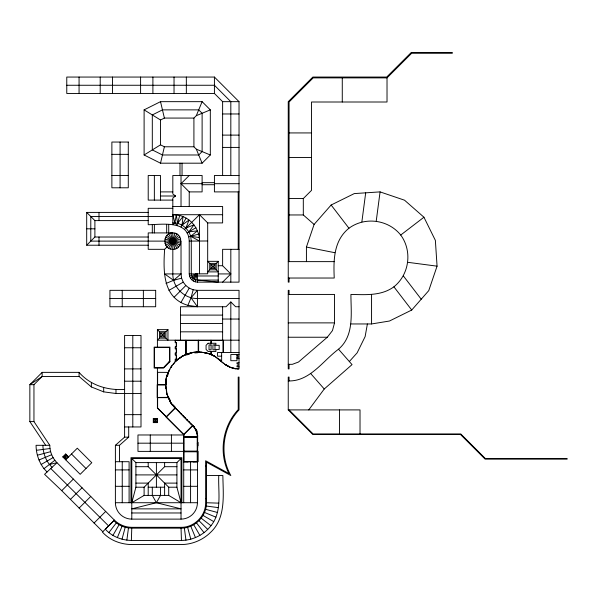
<?xml version="1.0" encoding="UTF-8"?>
<svg xmlns="http://www.w3.org/2000/svg" width="597" height="597" viewBox="0 0 597 597"><rect width="100%" height="100%" fill="white"/><g stroke="black" fill="none" stroke-linecap="round" stroke-linejoin="round"><path stroke-width="0.9" d="M206.45 475.533L222.86 475.533C223.106 494.585 226.196 517.771 210.629 532.323C202.965 539.912 192.391 544.442 181.585 544.554L131.236 544.554C120.549 544.315 109.602 540.188 102.438 532.076L114.393 520.121L105.326 529.188C111.803 536.531 121.706 540.248 131.37 540.449L131.773 528.151L181.048 528.151C194.622 528.42 206.726 516.315 206.45 502.741L206.45 462.153L230.823 475.533C219.211 454.81 222.666 427.139 239.031 409.908L239.031 377.095L238.21 377.095L238.21 409.617C222.457 426.422 218.495 453.026 228.979 473.585L205.629 460.765L205.629 502.719C205.913 515.875 194.174 527.606 181.025 527.33L131.795 527.33C125.34 527.3 118.982 524.666 114.393 520.121L56.984 462.712C52.432 458.123 49.805 451.765 49.775 445.31L33.954 421.586L33.954 384.669L42.156 376.468L79.065 376.468L91.371 386.946L103.677 391.863L115.982 393.505L141.004 393.505M165.697 382.371L165.921 381.699L165.682 383.804M157.407 384.886L165.817 384.901L165.936 380.408L166.727 376.394L168.302 372.401L157.407 372.334M165.817 384.901L166.1 380.617M176.063 361.088L177.242 359.506M172.824 208.308L148.213 208.308L148.213 224.711C162.093 224.621 188.518 219.771 189.227 241.113L189.227 273.926C189.197 278.321 193.04 282.157 197.428 282.135L197.562 273.792M202.04 352.417L201.234 352.223M131.37 540.449L181.451 540.449C192.883 540.367 204.017 534.748 210.98 525.703C222.405 511.554 218.039 492.129 218.756 475.533M236.412 368.64L238.479 368.819M237.136 368.692L238.442 368.819M288.247 278.03L334.238 278.03C333.424 260.098 333.611 240.554 348.954 228.233C364.924 216.472 388.341 219.554 400.721 235.046C412.482 251.016 409.4 274.433 393.908 286.814C381.311 296.03 365.648 294.709 350.924 294.433C350.902 313 354.521 335.596 338.521 349.2C322.917 360.715 309.903 381.61 288.247 380.938M239.031 298.537L197.428 298.537C184.242 298.761 172.6 287.112 172.824 273.926L172.824 232.912C162.287 232.517 162.287 249.718 172.824 249.322C183.361 249.718 183.361 232.517 172.824 232.912L148.213 232.912L148.213 249.322L164.615 249.322L178.622 235.315M126.87 540.158L128.474 527.935C122.989 527.173 117.803 524.621 113.855 520.733M361.872 221.86L365.692 192.838M376.252 220.92L380.073 191.891L354.297 193.585L331.134 205.01L314.104 224.427L306.425 247.054L306.425 261.628M197.249 273.792L195.309 281.851M367.386 323.955L365.133 336.604L357.125 352.857L349.335 361.536M166.033 379.908L166.593 377.095M203.704 352.558L205.92 352.999M203.905 352.596L205.719 352.954M233.181 368.267C242.158 370.356 222.688 365.379 232.129 367.789M234.651 368.558L233.718 368.05M160.518 163.19L164.391 146.78L193.913 146.78L196.316 149.183L210.316 154.981L202.114 163.19L160.518 163.19L144.108 154.981L144.108 109.87L160.518 101.662L202.114 101.662L210.316 109.87L210.316 154.981M131.795 458.496L135.9 462.6L135.9 487.212L131.795 502.719L144.108 495.413L168.712 495.413L181.025 502.719L176.921 487.212L176.921 462.6L181.025 458.496L131.795 458.496L131.795 519.121L181.025 519.121A16.403 16.403 0 0 0 197.428 502.719L197.592 449.645M170.697 249.039L174.943 233.196M122.019 539.195L125.213 527.285M194.129 352.155L186.07 354.29L186.07 340.387L198.219 340.387L198.219 351.887L194.129 352.155L194.152 352.566C200.808 351.2 208.696 353.014 214.83 356.476C222.121 361.827 229.099 369.461 239.031 368.894L239.031 290.336L197.428 290.336L193.182 289.776L191.04 297.769L187.906 305.343C162.556 297.97 163.242 270.881 164.615 249.322M232.405 367.662L231.039 367.379M288.247 294.433L334.536 294.433L334.536 322.88L332.462 330.604L327.313 337.238L298.493 362.036L292.351 364.327L288.247 364.327M172.824 222.912C181.003 222.368 188.51 228.621 190.667 236.337L199.48 240.979C199.614 229.278 191.07 218.278 179.697 215.524L177.07 225.27L174.869 222.912L172.824 214.711L222.621 214.711M196.988 273.792L193.331 281.03M167.421 373.968C168.466 371.759 166.608 377.073 167.22 374.692M182.98 356.111L183.078 355.611M207.607 353.342L208.308 353.581M209.644 354.036L210.338 354.275M380.073 191.891L404.527 200.196L423.945 217.226L435.37 240.39L437.064 266.165L428.758 290.62L411.729 310.037L389.445 321.029L371.565 323.955L350.924 323.955M144.108 109.87L160.518 120.004L164.391 118.072L193.913 118.072L196.316 115.669L202.114 101.662M117.348 537.606L122.064 526.211M196.704 273.792L195.995 275.366L191.63 279.732M169.406 370.073L169.876 369.439L169.391 370.11M211.711 354.708L214.286 355.976M227.173 365.931L229.099 366.722M228.517 366.595L226.584 365.148M229.136 366.745L224.45 364.2L225.673 364.797M168.72 248.218L176.921 234.009M181.025 226.912L186.122 218.099M180.951 302.47L189.227 288.135L193.182 289.776M112.915 535.419L119.079 524.741M225.017 364.461L225.957 364.879M225.33 364.521L225.964 364.789M227.785 365.894L228.338 366.207M196.383 273.792L195.667 274.948L190.324 278.03M171.563 366.08L170.787 367.431M170.69 367.834L172.055 365.789M308.753 409.908L324.246 388.998L352.043 364.618L338.521 349.2M108.811 532.673L116.318 522.897M196.003 273.792L195.465 274.456L189.503 276.053M175.22 340.186L175.22 342.73L176.249 342.73L176.249 346.835L175.22 346.835L175.22 348.887L176.249 348.887L176.249 352.984L175.22 352.984L175.22 355.036L176.249 355.036L176.249 359.14L175.22 359.14L175.22 361.685C171.548 365.745 168.13 370.722 166.921 376.461M221.226 361.066L219.741 359.491M221.972 362.125L223.659 363.416M148.213 212.405L86.692 212.405L86.692 245.218L94.893 237.016L148.213 237.016M189.227 206.51L189.227 191.898L181.025 183.697L189.227 175.496M184.421 229.517L199.48 214.711L207.681 222.912L207.681 273.792L189.227 273.926M124.601 389.401C107.729 390.595 90.408 385.438 79.065 372.364L42.156 372.364L29.85 384.669L29.85 421.586L45.678 445.31M289.067 261.628L289.067 102.005L313.194 77.879L387.02 77.879L411.632 53.267L452.31 53.267L452.31 52.446L411.296 52.446L386.684 77.058L312.858 77.058L288.247 101.662L288.247 282.135L289.067 282.135L289.067 278.03M174.13 297.231L185.831 285.53L189.227 288.135M209.734 269.829L207.681 271.881L218.226 271.881L216.181 269.829L209.734 269.829L209.734 263.381L207.681 261.337L218.226 261.337L218.226 282.135L197.562 280.083C194.174 280.142 191.219 277.187 191.279 273.792L191.279 240.979L190.667 236.337L197.443 230.838L188.816 231.882L187.025 232.912M210.965 268.598L214.95 264.613L214.95 268.598L210.965 268.598L210.965 264.613L214.95 264.613M209.734 263.381L216.181 263.381L218.226 261.337M157.407 347.335L157.407 329.641L167.958 329.641L167.958 340.186L165.906 338.133L159.459 338.133L157.407 340.186L239.031 340.186M160.69 336.902L164.675 332.925L164.675 336.902L160.69 336.902L160.69 332.925L164.675 332.925M165.906 338.133L165.906 331.693L167.958 329.641M314.104 224.427L303.313 214.957L303.313 198.555L311.515 190.353L311.515 102.005L387.02 102.005L387.02 77.879M222.621 282.135L230.823 273.926L222.621 265.725L222.621 249.322L239.031 249.322M62.782 456.906L65.685 454.011L68.588 456.906L62.782 456.906L80.185 474.309L91.789 462.712L77.289 448.205L65.685 459.809L65.685 454.011M239.031 306.739L235.614 306.739L230.823 301.955L226.039 306.739L180.548 306.739L180.548 340.186M42.924 445.31C42.947 452.19 45.268 458.981 49.417 464.466L56.984 462.712L44.566 474.309L61.745 490.667L73.341 479.07M70.446 499.368L82.043 487.771M153.31 422.609L157.414 418.504L157.414 422.609L153.31 422.609L153.31 418.504L157.414 418.504M166.317 416.997L175.22 408.094C159.742 391.013 192.361 426.482 192.622 425.489M176.264 409.191L176.093 408.818L176.511 409.497M79.147 508.069L90.744 496.473M178.996 411.43L178.309 410.945M180.339 413.325L181.025 413.743L180.645 413.572M183.413 416.281L184.503 417.37M187.451 420.37L186.965 419.691L187.421 420.348M189.868 422.303L189.189 421.825M191.219 424.146L191.898 424.624L191.219 424.198M94.095 523.017L105.691 511.42M183.719 502.719L183.719 434.4L192.771 425.348C195.779 428.661 197.42 432.638 197.637 437.094L197.637 461.906L183.51 461.906L183.51 451.384M192.913 425.489L183.719 434.691L166.026 416.997L175.22 407.803L194.174 427.012M135.9 487.212L144.108 487.212L164.615 466.697L176.921 466.697M175.22 361.416L181.928 356.29L185.868 354.446M131.795 519.121A16.403 16.403 0 0 1 115.393 502.719L115.393 445.295L124.601 437.153L128.698 437.153L128.698 426.952M115.393 445.295L119.49 445.295L128.698 437.153M176.078 360.797L177.458 359.595M175.22 361.685L178.145 359.125M172.682 404.885L172.354 405.169L169.705 401.214L170.1 401.02M173.19 405.617L174.473 407.303M193.779 426.556L193.346 425.848L193.749 426.527M194.152 426.982L193.809 426.527M172.817 405.348L173.287 404.945L175.264 407.199L174.794 407.609M49.775 445.31L36.066 445.31C36.081 453.69 38.917 461.966 43.969 468.652L54.864 460.287M400.721 235.046L423.945 217.226M189.227 191.898L202.114 191.898L202.114 175.496L172.824 175.496L172.824 193.95L175.555 196.003L172.824 198.047L172.824 224.711L174.869 222.912L176.287 214.89L179.697 215.524M194.465 427.519L194.876 428.139M178.451 358.857L182.018 356.476M180.891 357.349L179.749 358.237M144.108 154.981L160.518 144.847L160.518 120.004M195.898 227.733L188.816 231.882L193.95 224.86L185.883 228.054L189.025 220.002L182.055 225.114L182.995 216.599L177.6 223.271L176.287 214.89L172.824 214.711M165.72 245.218L179.921 237.016M168.891 290.403L183.219 282.135L185.831 285.53M41.178 464.481L53.073 457.615M183.078 355.834L184.995 355.118M182.383 356.29L185.503 354.76M169.623 400.274L168.555 398.438M165.615 384.886L166.727 393.378L168.108 397.445L170.19 401.206L168.294 397.356L157.407 397.445M195.517 429.474L196.07 429.206L196.749 430.579L197.241 432.034L196.659 432.228M168.399 398.027L168.951 397.759L170.279 400.445L169.72 400.714M196.316 115.669L210.316 109.87M166.011 283.456L173.593 280.314L181.585 278.172L183.219 282.135M38.962 459.981L51.648 454.727M196.853 432.168L196.368 430.736L196.749 430.579M185.413 354.573L185.592 354.939L189.995 353.387L189.868 352.999M186.548 354.558L189.383 353.596M166.876 394.072L167.115 394.774M167.57 396.109L167.996 396.789M188.667 236.867L198.57 234.121M164.899 243.24L180.742 238.994M37.35 455.235L50.618 451.675M189.936 353.193L194.144 352.357M197.174 433.34L197.488 434.892M36.372 450.31L49.984 448.519M189.227 241.113L207.681 240.979M194.801 352.521L197.794 352.327M165.653 385.55L165.667 386.371M165.72 387.737L165.809 388.513M197.428 282.135L239.031 282.135L239.031 101.662L214.42 77.058L66.767 77.058L66.767 93.46L214.42 93.46L222.621 101.662L222.621 175.496M66.767 85.259L214.42 85.259L230.823 101.662L230.823 175.496M222.621 101.662L239.031 101.662M222.621 113.967L239.031 113.967M289.067 132.93L311.515 132.93M222.621 135.109L239.031 135.109M222.621 147.414L239.031 147.414M111.878 154.354L128.288 154.354M289.067 157.541L311.515 157.541M111.878 175.496L128.288 175.496M239.031 175.496L214.42 175.496L214.42 191.898L239.031 191.898M202.114 182.667L214.42 182.667M181.025 183.697L202.114 183.697M214.42 183.697L239.031 183.697M202.114 184.719L214.42 184.719M160.518 191.898L172.824 191.898M160.518 196.003L175.555 196.003M289.067 198.555L303.313 198.555M172.824 200.099L148.213 200.099L148.213 175.496L160.518 175.496L160.518 200.099M172.824 206.51L222.621 206.51L222.621 222.912L207.681 222.912M289.067 214.957L303.313 214.957M172.824 216.51L90.789 216.51L90.789 241.113L181.025 241.113L181.025 273.926L181.585 278.172M86.692 212.405L94.893 220.606L148.213 220.606M86.692 228.815L94.893 228.815M86.692 245.218L148.213 245.218M288.247 261.628L334.238 261.628M218.226 265.725L222.621 265.725M218.226 273.926L230.823 273.926M218.226 275.978L197.562 275.978L195.995 275.366L195.376 273.792M197.562 280.083L218.226 280.083M109.93 298.537L155.675 298.537M180.548 315.104L222.621 315.104M222.621 319.044L239.031 319.044M288.247 322.88L334.536 322.88M180.548 323.462L222.621 323.462M157.407 329.641L159.459 331.693L165.906 331.693M180.548 331.828L222.621 331.828M288.247 337.238L327.313 337.238M210.98 340.387L198.629 340.387L198.629 351.887L206.972 352.999L210.98 354.357M124.601 347.76L141.004 347.76M239.031 352.491L217.547 352.491L217.547 356.178L221.629 356.178M239.031 354.543L230.823 354.543L230.823 360.692L236.979 360.692L236.979 354.543M236.979 355.566L238.002 355.566L238.002 357.618L236.979 357.618M236.979 358.64L239.031 358.64M239.031 362.745L236.979 362.745L236.979 363.767L238.002 363.767L238.002 365.819L236.979 365.819L236.979 366.842L239.031 366.842M124.601 368.894L141.004 368.894M124.601 381.199L141.004 381.199M33.954 384.669L29.85 384.669L42.156 376.468L42.156 372.364M289.067 380.938L289.067 377.095L288.247 377.095L288.247 409.908L360.021 409.908L360.021 433.937M124.601 414.646L141.004 414.646M154.13 419.325L156.593 419.325M29.85 421.586L33.954 421.586M154.13 421.788L156.593 421.788M124.601 426.952L141.004 426.952L141.004 335.454L124.601 335.454L124.601 437.153M183.719 434.974L137.967 434.974L137.967 451.384L198.047 451.384L198.047 461.705L193.144 461.906M183.719 437.094L197.637 437.094M183.921 437.295L197.226 437.295M197.592 438.72L197.428 437.094M197.592 441.884L197.592 446.481M197.428 442.429L198.047 442.429L198.047 445.914L197.428 445.914M197.346 443.004L197.346 443.743M137.967 443.183L183.719 443.183M197.346 444.623L197.391 445.302M197.697 447.705L197.555 446.884M183.921 451.175L197.226 451.175M115.393 461.705L129.101 461.705L129.101 502.719M183.51 461.705L188.003 461.906M135.9 462.6L176.921 462.6M205.629 465.839L206.45 465.839M135.9 466.697L148.205 466.697L168.712 487.212L176.921 487.212M115.393 469.906L129.101 469.906M183.719 469.906L197.428 469.906M135.9 474.906L176.921 474.906M135.9 483.107L148.205 483.107L148.205 495.413M176.921 483.107L164.615 483.107L164.615 495.413M115.393 486.309L129.101 486.309M183.719 486.309L197.428 486.309M148.205 487.212L164.615 487.212M205.629 498.614L206.45 498.614M115.393 502.719L197.428 502.719M131.795 512.972L181.025 512.972M206.45 502.741L218.756 503.144M199.092 352.081L199.905 352.133M166.085 380.826L165.645 380.796L166.578 376.125L166.988 376.267M128.474 527.935L131.773 528.151M165.854 381.252L166.466 381.296L166.272 384.289L165.653 384.244M408.035 262.344L437.064 266.165M206.234 506.04L218.465 507.644M190.667 236.337L199.249 237.524M187.906 305.343L197.428 306.739L197.428 290.336L191.04 297.769L197.428 306.739M306.425 247.054L334.827 252.703M164.899 238.994L180.742 243.24M205.592 509.301L217.502 512.495M167.906 372.946L168.481 373.147L167.518 375.983L166.936 375.782M204.517 512.45L215.913 517.166M211.48 354.708L214.42 356.155M160.518 144.847L164.391 146.78M165.72 237.016L179.921 245.218M203.047 515.435L213.726 521.599M201.196 518.196L210.98 525.703M221.629 361.416L214.935 356.297L211.189 354.446L211.189 351.484M218.845 359.11L221.315 361.275M174.854 362.58L174.309 363.192M173.772 363.812L173.227 364.431M50.775 468.511L108.594 525.92M210.965 264.613L214.95 268.598M167.018 235.315L178.622 246.919M289.067 409.908L313.097 433.937L460.75 433.937L485.361 458.548L567.15 458.548L567.15 459.13L485.122 459.13L460.511 434.519L312.858 434.519L288.247 409.908M160.69 332.925L164.675 336.902M182.66 415.296L183.242 415.878M184.839 417.475L185.421 418.057M166.317 416.706L157.615 408.005L157.615 397.654M183.719 434.4L157.407 408.094L157.407 367.842M153.31 418.504L157.414 422.609M199.002 520.703L207.726 529.42M71.483 454.011L85.99 468.511M61.745 490.667L102.796 531.718M49.417 464.466L52.066 467.309M43.969 468.652L47.066 471.973M310.724 373.58L324.246 388.998M178.316 358.7L178.279 359.282L178.003 358.976M192.756 425.646C195.577 428.795 197.182 432.683 197.413 436.892L183.921 436.892L183.921 434.482M403.408 275.986L421.228 299.209M331.134 205.01L348.954 228.233M393.908 286.814L411.729 310.037M196.503 522.897L204.01 532.673M180.943 357.439L180.152 357.797M170.011 401.296L172.391 404.863M170.406 401.893L171.996 404.273M168.72 234.009L176.921 248.218M193.741 524.741L199.905 535.419M175.533 361.416L175.428 359.342L176.451 359.342L176.451 354.834L175.428 354.834L175.428 353.193L176.451 353.193L176.451 348.678L175.428 348.678L175.428 347.044L176.451 347.044L176.451 342.529L175.428 342.529L175.428 340.387L185.66 340.387L185.66 354.446M182.294 356.111L182.481 356.476L181.928 356.29M195.704 429.385L196.368 430.736M196.316 149.183L202.114 163.19M190.756 526.211L195.473 537.606M189.324 353.402L189.518 353.984L186.674 354.954L186.48 354.364M170.697 233.196L174.943 249.039M187.607 527.285L190.794 539.195M160.518 101.662L164.391 118.072M193.189 352.461L190.853 352.931M184.346 527.935L185.951 540.158M197.256 352.073L195.264 352.2M197.779 352.118L197.816 352.73L194.823 352.931L194.786 352.312M181.048 528.151L181.451 540.449M371.565 294.433L371.565 323.955M342.275 77.879L342.275 102.005M339.514 409.908L339.514 433.937M289.067 294.433L289.067 290.336L288.247 290.336L288.247 368.894L289.067 368.894L289.067 364.327M238.21 191.898L238.21 249.322M230.823 249.322L230.823 282.135M230.823 301.955L230.823 352.491M223.308 340.186L223.308 352.491M223.099 352.491L223.099 340.387L211.189 340.387L211.189 343.275M222.621 306.739L222.621 340.186M221.629 352.491L221.629 361.685M216.181 263.381L216.181 269.829M214.42 77.058L214.42 93.46M210.98 340.186L210.98 343.275M210.98 351.484L210.98 354.573M199.48 214.711L199.48 273.792M198.428 340.186L198.428 352.081M197.555 439.131L197.555 439.952M197.555 440.743L197.555 441.504M197.555 448.504L197.555 449.265M197.226 437.094L197.226 451.384M193.913 118.072L193.913 146.78M190.577 461.705L190.577 502.719M186.339 77.058L186.339 93.46M185.868 340.186L185.868 354.573M183.921 437.094L183.921 451.384M182.048 163.19L182.048 175.496M181.846 502.719L181.846 457.675L130.974 457.675L130.974 502.719M181.025 175.496L181.025 206.51M181.025 458.496L181.025 519.121M179.995 163.19L179.995 175.496M174.033 77.058L174.033 93.46M171.414 434.974L171.414 451.384M168.72 224.711L168.72 232.912M168.712 487.212L168.712 495.413M166.667 224.711L166.667 232.912M164.615 462.6L164.615 466.697M160.511 487.212L160.511 495.413L156.407 502.719L131.795 508.868L181.025 508.868L156.407 502.719L152.31 495.413L152.31 487.212M159.459 331.693L159.459 338.133M157.615 372.535L157.615 384.684M156.407 462.6L156.407 487.212M154.362 175.496L154.362 200.099M154.362 224.711L154.362 232.912M152.899 77.058L152.899 93.46M152.31 224.711L152.31 232.912M150.272 434.974L150.272 451.384M148.205 462.6L148.205 466.697M144.108 487.212L144.108 495.413M143.37 290.336L143.37 306.739M140.594 77.058L140.594 93.46M132.803 335.454L132.803 426.952M122.236 290.336L122.236 306.739M122.243 461.705L122.243 502.719M120.087 142.049L120.087 187.794M119.49 445.295L119.49 461.705M115.982 389.401L115.982 393.505M112.512 77.058L112.512 93.46M103.677 387.759L103.677 391.863M100.206 77.058L100.206 93.46M98.998 212.405L98.998 220.606M98.998 237.016L98.998 245.218M94.893 220.606L94.893 237.016M91.371 382.841L91.371 386.946M79.065 77.058L79.065 93.46M79.065 372.364L79.065 376.468M169.921 361.685L163.563 368.043L154.13 368.043L154.13 347.126L169.921 347.126L169.921 361.685M168.973 370.864L168.794 371.647L168.973 370.864M202.114 151.586L198.719 154.981L162.451 154.981L152.31 149.914L152.31 114.937L162.451 109.87L198.719 109.87L202.114 113.266L202.114 151.586M65.685 454.586L63.364 456.906L65.685 459.227L68.006 456.906L65.685 454.586M168.988 361.834L163.474 367.633L154.541 367.633L154.541 347.536L169.511 347.536L169.511 361.603L168.988 361.834M208.107 343.275L206.062 345.327L206.062 349.432L208.107 351.484L215.905 351.484L215.905 349.432L219.181 349.432L219.181 345.327L215.905 345.327L215.905 343.275L208.107 343.275M181.025 273.926L173.593 280.314L164.615 273.926L181.025 273.926M188.839 353.484L186.928 354.32L188.786 353.454M197.629 435.482L197.682 436.303L197.629 435.482M128.288 142.049L111.878 142.049L111.878 187.794L128.288 187.794L128.288 142.049M155.675 290.336L109.93 290.336L109.93 306.739L155.675 306.739L155.675 290.336M211.084 344.917L209.032 344.917L209.032 349.842L211.084 349.842L211.084 344.917M214.98 344.917L212.928 344.917L212.928 349.842L214.98 349.842L214.98 344.917M165.802 384.684L157.205 384.684L157.205 397.654L168.399 397.654L166.929 393.326L165.802 384.684M157.004 418.915L153.72 418.915L153.72 422.198L157.004 422.198L157.004 418.915M197.226 451.795L183.921 451.795L183.921 461.496L197.226 461.496L197.226 451.795"/></g></svg>
